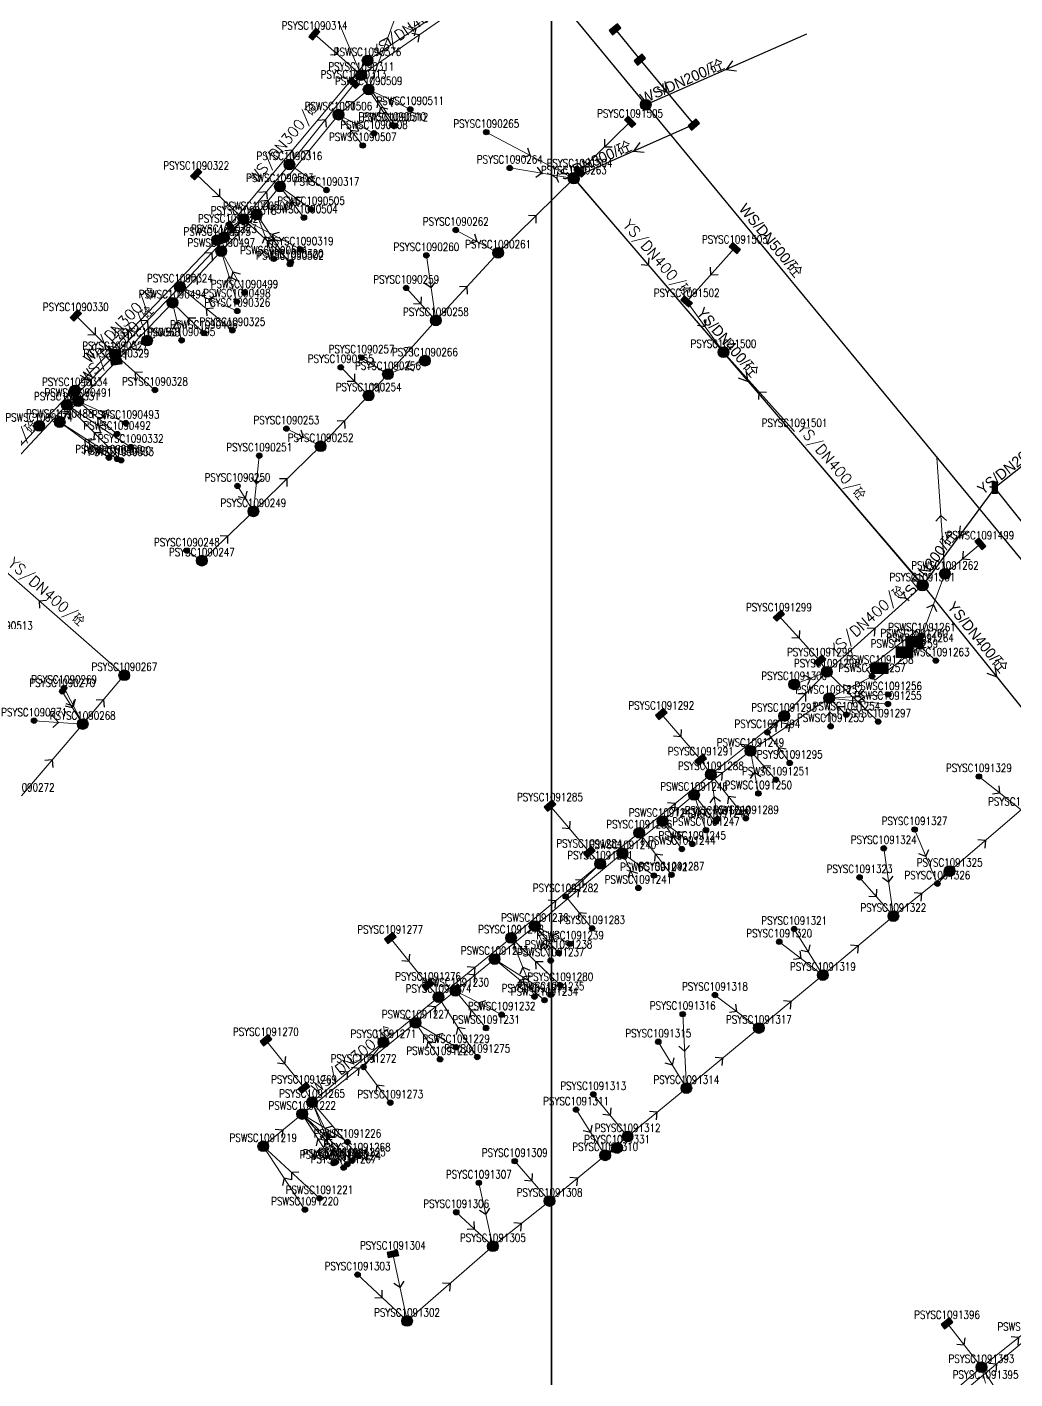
# Model space of a CAD drawing. Extents: x 3276 to 4026, y 1643 to 2176.
# Drawn here: x 3726.6 to 3819.2, y 1935.4 to 2062.1 of the extents above; entities that cross this region are included whole.
import ezdxf
from ezdxf.enums import TextEntityAlignment as Align

# ---------------------------------------------------------------- set-up
doc = ezdxf.new("R2010")
doc.units = 0
for name, pattern in [('PDashed1', [3, 1, -1, 1]), ('PLine1', [200, 100, 100]), ('PLine2', [200, 100, 100])]:
    doc.linetypes.add(name, pattern=pattern)
doc.layers.get('0').update_dxf_attribs({"linetype": 'CONTINUOUS'})
for name, color, linetype, true_color in [('WSANNEXE2', 7, 'CONTINUOUS', 0x7f0000), ('WSLINE', 7, 'CONTINUOUS', 0x7f0000), ('WSPOINT', 7, 'CONTINUOUS', 0x7f0000), ('WSPTEXT', 7, 'CONTINUOUS', 0x7f0000), ('WSUNDER', 7, 'CONTINUOUS', 0x7f0000), ('WSZYTEXT', 7, 'CONTINUOUS', 0x7f0000), ('YSANNEXE2', 7, 'CONTINUOUS', 0x7f0000), ('YSLINE', 7, 'CONTINUOUS', 0x7f0000), ('YSPOINT', 7, 'CONTINUOUS', 0x7f0000), ('YSPTEXT', 7, 'CONTINUOUS', 0x7f0000), ('YSZYTEXT', 7, 'CONTINUOUS', 0x7f0000)]:
    doc.layers.add(name, color=color, linetype=linetype, true_color=true_color)
doc.layers.add('市政管线', color=3, linetype='CONTINUOUS')
doc.layers.add('接图表', color=7, linetype='CONTINUOUS')
doc.styles.add('bztxt', font='Romans.shx', dxfattribs={"bigfont": 'hztxt.shx'})
doc.styles.add('FZXDX', font='', dxfattribs={"width": 0.8})
doc.styles.add('pltxt', font='romans.shx', dxfattribs={"width": 0.8, "height": 0.75, "bigfont": 'hztxt.shx'})
doc.styles.get('FZXDX').set_extended_font_data('FZXiDengXian-Z06S')

# ---------------------------------------------------------------- blocks, each defined once
blk = doc.blocks.new('4302')
blk.add_hatch(color=255).paths.add_polyline_path([(-0.25, 0.5), (-0.25, -0.5), (0.25, -0.5), (0.25, 0.5)])
for p, q in [((-0.25, 0.1665), (0.25, 0.1665)), ((-0.25, -0.1665), (0.25, -0.1665))]:
    blk.add_line(p, q)
blk.add_lwpolyline([(0.25, -0.5), (0.25, 0.5), (-0.25, 0.5), (-0.25, -0.5)], close=True)
blk = doc.blocks.new('4301')
blk.add_hatch(color=255).paths.add_polyline_path([(-0.5, 0, 1), (0.5, 0, 1)])
for p, q in [((-0.5, 0), (0.5, 0)), ((0, 0.5), (0, -0.5))]:
    blk.add_line(p, q)
blk.add_circle((0, 0), 0.5)
blk = doc.blocks.new('4323')
blk.add_hatch(color=256).paths.add_polyline_path([(-0.25, 0, 1), (0.25, 0, 1)])
blk.add_circle((0, 0), 0.25)
blk = doc.blocks.new('4414')
blk.add_hatch(color=255).paths.add_polyline_path([(0.25, 0, 1), (-0.25, 0, 1)])
blk.add_circle((0, 0), 0.25)
blk = doc.blocks.new('4308')
blk.add_hatch(color=255).paths.add_polyline_path([(-0.5, 0, 1), (0.5, 0, 1)])
for p, q in [((-0.5, 0), (0.5, 0)), ((0, 0.5), (0, -0.5))]:
    blk.add_line(p, q)
blk.add_circle((0, 0), 0.5)
blk = doc.blocks.new('4413')
h = blk.add_hatch(color=255)
edge = h.paths.add_edge_path()
edge.add_arc((0, 0), 0.5, 0, 360)
for p, q in [((0.5, 0), (0.8, 0)), ((1.2, 0), (1.6, 0)), ((2, 0), (2.4, 0)), ((2.8, 0), (3, 0))]:
    blk.add_line(p, q)
blk.add_circle((0, 0), 0.5)
blk.add_circle((0, 0), 0.5)
blk = doc.blocks.new('4411')
blk.add_hatch(color=255).paths.add_polyline_path([(0.25, 0, 1), (-0.25, 0, 1)])
blk.add_circle((0, 0), 0.25)
blk = doc.blocks.new('4307')
blk.add_hatch(color=255).paths.add_polyline_path([(-0.5, 0, 1), (0.5, 0, 1)])
for p, q in [((-0.5, 0), (0.5, 0)), ((0, 0.5), (0, -0.5))]:
    blk.add_line(p, q)
blk.add_circle((0, 0), 0.5)
blk = doc.blocks.new('4415')
blk.add_hatch(color=255).paths.add_polyline_path([(0.25, 0, 1), (-0.25, 0, 1)])
blk.add_circle((0, 0), 0.25)
blk = doc.blocks.new('4317')
blk.add_hatch(color=255).paths.add_polyline_path([(0.75, 0.5), (-0.75, 0.5), (-0.75, -0.5), (0.75, -0.5)])
blk.add_lwpolyline([(-0.75, 0.5), (0.75, 0.5), (0.75, -0.5), (-0.75, -0.5)], close=True)
for points in [[(-0.5, 0), (0.5, 0)], [(0, -0.5), (0, 0.5)]]:
    blk.add_lwpolyline(points)
blk.add_circle((0, 0), 0.5)
blk = doc.blocks.new('lx')
for q in [(-0.5, 0.5), (-0.5, -0.5)]:
    blk.add_line((0, 0), q)
blk = doc.blocks.new('4305')
blk.add_hatch(color=255).paths.add_polyline_path([(-0.5, 0, 1), (0.5, 0, 1)])
for p, q in [((-0.5, 0), (0.5, 0)), ((0, 0.5), (0, -0.5))]:
    blk.add_line(p, q)
blk.add_circle((0, 0), 0.5)
blk = doc.blocks.new('PSD')
for p, q in [((0, 0), (-0.866, 0.5)), ((-0.866, -0.5), (0, 0))]:
    blk.add_line(p, q)

msp = doc.modelspace()

# ---------------------------------------------------------------- linework, layer by layer
at = {"layer": 'WSLINE', "linetype": 'PLine1', "lineweight": 20, "ltscale": 0.5}
for p, q in [((3758.52, 2058.92, 1890.48), (3767.54, 2064.92, 1890.43)), ((3758.62, 2056.2, 1890.02), (3762.18, 2065.86, 1889.71)), ((3744.42, 2042.09, 1890.5), (3758.52, 2058.92, 1890.47)), ((3755.79, 2053.84, 1890.45), (3758.62, 2056.2, 1890.28)), ((3760.83, 2052.86, 1891.33), (3758.62, 2056.2, 1891.23)), ((3762.52, 2054.35, 1891.42), (3758.62, 2056.2, 1891.37)), ((3750.3, 2047.11, 1890.63), (3755.79, 2053.84, 1890.5)), ((3758.07, 2050.95, 1891.32), (3755.79, 2053.84, 1891.27)), ((3759.12, 2052.1, 1891.33), (3755.79, 2053.84, 1891.26)), ((3748.12, 2044.49, 1890.71), (3750.3, 2047.11, 1890.65)), ((3752.55, 2044.2, 1891.2), (3750.3, 2047.11, 1891.2)), ((3753.22, 2044.98, 1891.26), (3750.3, 2047.11, 1891.23)), ((3744.8, 2041.05, 1890.72), (3748.12, 2044.49, 1890.75)), ((3749.72, 2040.33, 1891.06), (3748.12, 2044.49, 1891.2)), ((3751.24, 2039.83, 1890.92), (3748.12, 2044.49, 1891.17)), ((3727.72, 2024.68, 1890.53), (3744.42, 2042.09, 1890.48)), ((3740.23, 2036.22, 1890.83), (3744.8, 2041.05, 1890.76)), ((3746.26, 2036.32, 1891.06), (3744.8, 2041.05, 1891.17)), ((3746.98, 2037.17, 1891.11), (3744.8, 2041.05, 1891.2)), ((3731.39, 2027, 1890.9), (3740.23, 2036.22, 1890.83)), ((3741.08, 2032.69, 1891.41), (3740.23, 2036.22, 1891.26)), ((3743.17, 2033.37, 1891.39), (3740.23, 2036.22, 1891.24)), ((3729.65, 2025.03, 1890.96), (3731.39, 2027, 1890.91)), ((3735.03, 2023.91, 1891.26), (3731.39, 2027, 1891.1)), ((3735.84, 2024.95, 1891.07), (3731.39, 2027, 1890.93)), ((3717.7, 2014.03, 1890.62), (3727.72, 2024.68, 1890.54)), ((3734.27, 2021.7, 1891.27), (3729.65, 2025.03, 1891.14)), ((3735.04, 2021.58, 1891.19), (3729.65, 2025.03, 1891.09)), ((3812.66, 2010.81, 1889.59), (3811.89, 2021.73, 1889.49)), ((3815.99, 2013.63, 1891.28), (3812.66, 2010.81, 1891.26)), ((3810.5, 2005.02, 1889.68), (3812.66, 2010.81, 1889.6)), ((3811.8, 2002.69, 1891.29), (3810.33, 2004.01, 1891.04)), ((3801.8, 1999.17, 1890.03), (3805.82, 2001.21, 1889.76)), ((3794.43, 1994.22, 1890.56), (3801.8, 1999.17, 1890.19)), ((3807.34, 1999.51, 1891.4), (3801.8, 1999.17, 1891.24)), ((3801.94, 1996.53, 1891.33), (3801.8, 1999.17, 1891.14)), ((3803.41, 1997.62, 1891.4), (3801.8, 1999.17, 1891.25)), ((3807.31, 1998.61, 1892.22), (3801.8, 1999.17, 1891.21)), ((3789.13, 1990.1, 1890.54), (3794.43, 1994.22, 1890.57)), ((3795.16, 1990.23, 1891.23), (3794.43, 1994.22, 1891.1)), ((3796.8, 1991.52, 1891.27), (3794.43, 1994.22, 1891.13)), ((3786.17, 1987.64, 1890.56), (3789.13, 1990.1, 1890.55)), ((3790.25, 1986.8, 1891.21), (3789.13, 1990.1, 1891)), ((3791.15, 1987.58, 1891.21), (3789.13, 1990.1, 1891.02)), ((3782.42, 1984.63, 1890.58), (3786.17, 1987.64, 1890.57)), ((3787.99, 1985.03, 1891.3), (3786.17, 1987.64, 1891.13)), ((3788.96, 1985.51, 1891.3), (3786.17, 1987.64, 1891.13)), ((3774.2, 1977.8, 1890.69), (3782.42, 1984.63, 1890.59)), ((3783.91, 1981.38, 1891.26), (3782.42, 1984.63, 1891.13)), ((3785.36, 1982.55, 1891.26), (3782.42, 1984.63, 1891.13)), ((3770.43, 1974.71, 1890.69), (3774.2, 1977.8, 1890.69)), ((3775.69, 1974.56, 1891.26), (3774.2, 1977.8, 1891.14)), ((3776.43, 1975.3, 1891.21), (3774.2, 1977.8, 1891.08)), ((3777.51, 1976.15, 1891.16), (3774.2, 1977.8, 1891.1)), ((3766.75, 1971.74, 1890.73), (3770.43, 1974.71, 1890.7)), ((3775.11, 1970.87, 1891.19), (3770.43, 1974.71, 1891.02)), ((3775.69, 1971.37, 1891.18), (3770.43, 1974.71, 1891.01)), ((3763.02, 1968.75, 1890.82), (3766.75, 1971.74, 1890.74)), ((3769.63, 1968.25, 1891.17), (3766.75, 1971.74, 1891.06)), ((3771.09, 1969.52, 1891.19), (3766.75, 1971.74, 1891.1)), ((3752.39, 1960.2, 1890.82), (3763.02, 1968.75, 1890.83)), ((3765.32, 1965.33, 1891.08), (3763.02, 1968.75, 1891.02)), ((3766.82, 1966.46, 1891.06), (3763.02, 1968.75, 1891.01)), ((3748.74, 1957.18, 1890.9), (3752.39, 1960.2, 1890.84)), ((3755.33, 1955.6, 1891.19), (3752.39, 1960.2, 1890.93)), ((3756.61, 1955.49, 1891.18), (3752.39, 1960.2, 1890.92)), ((3757.06, 1955.83, 1891.17), (3752.39, 1960.2, 1890.92)), ((3756.63, 1957.58, 1891.2), (3752.39, 1960.2, 1890.93)), ((3752.64, 1951.23, 1891.3), (3748.74, 1957.18, 1891.01)), ((3754.01, 1952.31, 1891.22), (3748.74, 1957.18, 1891.02)), ((3814.22, 1934.03, 1890.84), (3820.74, 1939.48, 1890.75))]:
    msp.add_line(p, q, dxfattribs=at)
at = {"layer": 'WSUNDER', "linetype": 'PLine2', "lineweight": 9, "ltscale": 0.5, "elevation": 1891.84}
msp.add_lwpolyline([(3805.29, 2001.88), (3806.08, 2000.85), (3810.8, 2004.39), (3810, 2005.49)], close=True, dxfattribs=at)
at = {"layer": 'YSLINE', "linetype": 'PLine1', "lineweight": 20, "ltscale": 0.5}
for p, q in [((3750.61, 2074.67, 1887.72), (3757.93, 2057.55, 1891.2)), ((3757.93, 2057.55, 1890.51), (3768.79, 2065.09, 1890.43)), ((3753.54, 2061.39, 1891.54), (3757.93, 2057.55, 1891.52)), ((3751.19, 2049.17, 1890.58), (3757.93, 2057.55, 1890.54)), ((3757.2, 2056.81, 1891.49), (3757.93, 2057.55, 1891.38)), ((3761.11, 2052.82, 1891.43), (3757.93, 2057.55, 1891.3)), ((3769.65, 2052.2, 1890.22), (3777.86, 2047.85, 1891.29)), ((3783.13, 2053.16, 1891.34), (3778.39, 2048.5, 1891.3)), ((3746.9, 2044.06, 1890.55), (3751.19, 2049.17, 1890.59)), ((3754.67, 2046.77, 1891.36), (3751.19, 2049.17, 1891.55)), ((3771.85, 2048.85, 1891.77), (3777.86, 2047.85, 1891.1)), ((3778.39, 2048.5, 1891.3), (3777.86, 2047.85, 1891.32)), ((3742.45, 2048.27, 1891.47), (3746.9, 2044.06, 1891.38)), ((3770.76, 2040.9, 1891.03), (3777.86, 2047.85, 1890.81)), ((3791.89, 2031.58, 1890.53), (3777.86, 2047.85, 1890.59)), ((3740.92, 2037.71, 1890.53), (3746.9, 2044.06, 1890.54)), ((3745.05, 2042.34, 1887.58), (3746.9, 2044.06, 1891.18)), ((3745.7, 2043.31, 1891.42), (3746.9, 2044.06, 1891.39)), ((3752.25, 2041.2, 1891.09), (3746.9, 2044.06, 1891.17)), ((3751.31, 2040.02, 1891.34), (3746.9, 2044.06, 1891.43)), ((3766.79, 2043.03, 1891.68), (3770.76, 2040.9, 1891.13)), ((3764.92, 2034.56, 1891.12), (3770.76, 2040.9, 1891.02)), ((3792.96, 2041.35, 1891.26), (3788.44, 2036.34, 1891.31)), ((3764.03, 2040.65, 1891.73), (3764.92, 2034.56, 1891.36)), ((3734.85, 2031.38, 1890.66), (3740.92, 2037.71, 1890.54)), ((3745.84, 2033.64, 1891.22), (3740.92, 2037.71, 1891.17)), ((3746.3, 2035.45, 1891.39), (3740.92, 2037.71, 1891.36)), ((3762.14, 2037.6, 1891.65), (3764.92, 2034.56, 1891.25)), ((3788.44, 2036.34, 1891.36), (3791.89, 2031.58, 1891.19)), ((3731.16, 2035.02, 1891.6), (3734.85, 2031.38, 1891.52)), ((3760.43, 2029.52, 1891.09), (3764.92, 2034.56, 1891.12)), ((3737.84, 2032.67, 1891.8), (3734.85, 2031.38, 1891.55)), ((3730.32, 2026.65, 1890.62), (3734.85, 2031.38, 1890.64)), ((3738.58, 2028.04, 1891.52), (3734.85, 2031.38, 1891.43)), ((3734.96, 2030.68, 1891.68), (3734.85, 2031.38, 1891.64)), ((3757.95, 2031.07, 1891.63), (3760.43, 2029.52, 1891.12)), ((3763.9, 2030.79, 1887.74), (3760.43, 2029.52, 1891.42)), ((3791.89, 2031.58, 1890.52), (3810.54, 2009.71, 1890.13)), ((3798.55, 2024.16, 1891.35), (3791.89, 2031.58, 1891.18)), ((3756, 2030.17, 1891.81), (3758.62, 2027.52, 1891.33)), ((3758.62, 2027.52, 1891.1), (3760.43, 2029.52, 1891.11)), ((3731.08, 2028, 1887.59), (3730.32, 2026.65, 1891.14)), ((3754.12, 2022.77, 1891.16), (3758.62, 2027.52, 1891.09)), ((3719.72, 2015.3, 1890.63), (3730.32, 2026.65, 1890.61)), ((3736.31, 2022.69, 1891.32), (3730.32, 2026.65, 1891.22)), ((3735.41, 2021.46, 1891.41), (3730.32, 2026.65, 1891.29)), ((3750.91, 2024.42, 1891.68), (3754.12, 2022.77, 1891.14)), ((3747.81, 2016.67, 1891.24), (3754.12, 2022.77, 1891.15)), ((3748.36, 2021.88, 1891.87), (3747.81, 2016.67, 1891.35)), ((3746.32, 2019.05, 1891.71), (3747.81, 2016.67, 1891.14)), ((3742.98, 2012.05, 1891.22), (3747.81, 2016.67, 1891.23)), ((3735.71, 2001.31, 1890.83), (3719.72, 2015.3, 1890.72)), ((3741.57, 2012.98, 1891.76), (3742.98, 2012.05, 1891.13)), ((3801.59, 2001.64, 1890.26), (3810.54, 2009.71, 1890.19)), ((3797.09, 2006.89, 1891.42), (3800.94, 2002.68, 1891.37)), ((3797.58, 1997.5, 1890.57), (3801.59, 2001.64, 1890.29)), ((3798.52, 2000.46, 1887.37), (3801.59, 2001.64, 1891.1)), ((3800.94, 2002.68, 1891.4), (3801.59, 2001.64, 1891.29)), ((3806.4, 1996.97, 1892.08), (3801.59, 2001.64, 1891.05)), ((3731.81, 1996.74, 1890.73), (3735.71, 2001.31, 1890.75)), ((3729.89, 1999.8, 1891.9), (3731.81, 1996.74, 1891.42)), ((3730.06, 2000.12, 1891.47), (3731.81, 1996.74, 1891.46)), ((3786.06, 1997.69, 1891.44), (3789.76, 1993.39, 1891.38)), ((3726.08, 1990.01, 1890.81), (3731.81, 1996.74, 1890.74)), ((3727.25, 1997.05, 1891.88), (3731.81, 1996.74, 1891.45)), ((3790.71, 1992.02, 1890.61), (3797.58, 1997.5, 1890.6)), ((3796.01, 1995.96, 1891.56), (3797.58, 1997.5, 1891.4)), ((3798.1, 1993.1, 1891.87), (3796.01, 1995.96, 1891.56)), ((3789.76, 1993.39, 1891.35), (3790.71, 1992.02, 1891.39)), ((3783.99, 1986.55, 1890.68), (3790.71, 1992.02, 1890.63)), ((3793.99, 1987.91, 1891.57), (3790.71, 1992.02, 1891.41)), ((3791.34, 1987.85, 1891.43), (3790.71, 1992.02, 1891.25)), ((3815.84, 1991.83, 1891.86), (3819.79, 1988.69, 1891.36)), ((3775.62, 1989.1, 1891.43), (3779.31, 1984.76, 1891.48)), ((3813.1, 1982.97, 1890.99), (3819.79, 1988.69, 1890.91)), ((3780.33, 1983.65, 1890.76), (3783.99, 1986.55, 1890.69)), ((3787.02, 1982.61, 1891.55), (3783.99, 1986.55, 1891.35)), ((3809.81, 1986.86, 1891.65), (3811.95, 1981.78, 1891.64)), ((3806.92, 1985.1, 1891.89), (3807.82, 1978.74, 1891.45)), ((3779.31, 1984.76, 1891.41), (3780.33, 1983.65, 1891.4)), ((3771.97, 1976.71, 1890.77), (3780.33, 1983.65, 1890.77)), ((3777.1, 1980.58, 1891.57), (3780.33, 1983.65, 1891.52)), ((3807.82, 1978.74, 1890.96), (3813.1, 1982.97, 1890.98)), ((3811.95, 1981.78, 1891.64), (3813.1, 1982.97, 1891.71)), ((3804.65, 1982.37, 1891.58), (3807.82, 1978.74, 1891.45)), ((3779.58, 1977.59, 1891.71), (3777.1, 1980.58, 1891.57)), ((3801.21, 1973.21, 1890.9), (3807.82, 1978.74, 1890.95)), ((3798.52, 1977.53, 1891.11), (3801.21, 1973.21, 1891.15)), ((3760.64, 1976.7, 1891.45), (3764.19, 1972.29, 1891.39)), ((3765.17, 1971.15, 1890.78), (3771.97, 1976.71, 1890.78)), ((3774.17, 1971.19, 1891.37), (3771.97, 1976.71, 1891.24)), ((3776.59, 1972.26, 1891.39), (3771.97, 1976.71, 1891.3)), ((3797.12, 1976.34, 1891.3), (3801.21, 1973.21, 1891.28)), ((3795.21, 1968.26, 1890.88), (3801.21, 1973.21, 1890.91)), ((3760, 1966.92, 1890.92), (3765.17, 1971.15, 1890.79)), ((3764.19, 1972.29, 1891.37), (3765.17, 1971.15, 1891.32)), ((3768.8, 1965.54, 1891.26), (3765.17, 1971.15, 1891.2)), ((3791.09, 1971.35, 1891.21), (3795.21, 1968.26, 1891.19)), ((3788.07, 1969.56, 1891.65), (3788.41, 1962.62, 1891.29)), ((3788.41, 1962.62, 1890.97), (3795.21, 1968.26, 1890.91)), ((3748.98, 1967.11, 1891.44), (3752.56, 1962.65, 1891.38)), ((3753.31, 1961.32, 1890.91), (3760, 1966.92, 1890.96)), ((3758.14, 1964.6, 1891.58), (3760, 1966.92, 1891.51)), ((3785.78, 1966.97, 1891.16), (3788.41, 1962.62, 1891.01)), ((3760.65, 1961.26, 1891.74), (3758.14, 1964.6, 1891.58)), ((3752.56, 1962.65, 1891.3), (3753.31, 1961.32, 1891.26)), ((3782.9, 1958.1, 1890.93), (3788.41, 1962.62, 1890.92)), ((3755.54, 1955.7, 1891.21), (3753.31, 1961.32, 1891.15)), ((3756.27, 1955.18, 1891.56), (3753.31, 1961.32, 1891.18)), ((3757.59, 1956.31, 1891.21), (3753.31, 1961.32, 1891.09)), ((3779.68, 1962.04, 1891.13), (3782.9, 1958.1, 1891.19)), ((3778.07, 1960.61, 1891.35), (3780.8, 1956.33, 1891.39)), ((3780.8, 1956.33, 1890.93), (3782.9, 1958.1, 1890.99)), ((3775.58, 1952.05, 1891.03), (3780.8, 1956.33, 1890.97)), ((3781.92, 1957.03, 1887.47), (3780.8, 1956.33, 1891.17)), ((3772.32, 1955.78, 1891.49), (3775.58, 1952.05, 1891.37)), ((3768.95, 1953.75, 1891.68), (3770.27, 1947.81, 1891.32)), ((3766.83, 1951, 1891.3), (3770.27, 1947.81, 1891.4)), ((3770.27, 1947.81, 1890.98), (3775.58, 1952.05, 1891.02)), ((3760.9, 1947.09, 1891.53), (3762.22, 1940.81, 1891.36)), ((3762.22, 1940.81, 1891.01), (3770.27, 1947.81, 1890.96)), ((3757.58, 1945.15, 1891.24), (3762.22, 1940.81, 1891.19)), ((3816.08, 1936.47, 1890.82), (3823.05, 1942.06, 1890.79)), ((3812.86, 1940.59, 1891.49), (3816.08, 1936.47, 1891.46)), ((3809.67, 1930.97, 1890.85), (3816.08, 1936.47, 1890.81)), ((3819.22, 1931.7, 1891.33), (3816.08, 1936.47, 1891.52)), ((3816.47, 1934.98, 1891.54), (3816.08, 1936.47, 1891.49))]:
    msp.add_line(p, q, dxfattribs=at)
at = {"layer": '市政管线', "linetype": 'PLine1'}
for p, q in [((3758.48, 2086.42), (3784.6, 2054.77)), ((3781.72, 2061.84), (3784.05, 2059)), ((3799.67, 2061.37), (3784.6, 2054.77)), ((3784.05, 2059), (3789.11, 2052.91)), ((3784.6, 2054.77), (3811.97, 2021.64)), ((3789.11, 2052.91), (3777.82, 2047.92)), ((3777.82, 2047.92), (3810.58, 2009.75)), ((3827.88, 2027.24), (3817.34, 2018.89)), ((3811.97, 2021.64), (3838.09, 1989.97)), ((3817.34, 2018.89), (3810.58, 2009.75)), ((3822.08, 2012.92), (3817.34, 2018.89)), ((3810.58, 2009.75), (3824.45, 1992.56))]:
    msp.add_line(p, q, dxfattribs=at)
at = {"layer": '接图表'}
for points in [[(3525.78, 1892.82), (3775.78, 1892.82), (3775.78, 2142.82), (3525.78, 2142.82)], [(3775.78, 1892.82), (4025.78, 1892.82), (4025.78, 2142.82), (3775.78, 2142.82)]]:
    msp.add_lwpolyline(points, close=True, dxfattribs=at)

# ---------------------------------------------------------------- block references
at = {"layer": 'WSANNEXE2', "linetype": 'PLine1'}
for p, rotation in [((3763.03, 2061.92, 1890.48), 33.67641329493615), ((3760.4, 2061.03, 1890.02), 69.79868627304992), ((3757.21, 2055.02, 1890.45), 39.78261257562538), ((3759.73, 2054.53, 1891.33), 123.5443142182649), ((3760.57, 2055.27, 1891.42), 154.6696372181073), ((3757.46, 2052.97, 1891.33), 152.4778157209914), ((3756.93, 2052.39, 1891.32), 128.2706832382105), ((3751.47, 2050.51, 1890.5), 50.03667213558964), ((3753.04, 2050.47, 1890.63), 50.77650219865238), ((3749.21, 2045.8, 1890.71), 50.26267268187547), ((3751.42, 2045.65, 1891.2), 127.825698308094), ((3751.76, 2046.04, 1891.26), 143.8819211376737), ((3746.46, 2042.77, 1890.72), 46.08047874941705), ((3748.92, 2042.41, 1891.06), 111.133450298348), ((3749.68, 2042.16, 1890.92), 123.8608583904952), ((3742.51, 2038.63, 1890.83), 46.5324953803981), ((3745.53, 2038.68, 1891.06), 107.1932592040341), ((3745.89, 2039.11, 1891.11), 119.3988383683689), ((3740.65, 2034.45, 1891.41), 103.5653652357167), ((3741.7, 2034.8, 1891.39), 135.9508277333546), ((3736.07, 2033.39, 1890.53), 46.20385123989497), ((3735.81, 2031.61, 1890.9), 46.22227978072934), ((3730.52, 2026.02, 1890.96), 48.48203612946336), ((3733.21, 2025.46, 1891.26), 139.6914746704505), ((3733.62, 2025.98, 1891.07), 155.2583741244958), ((3731.96, 2023.37, 1891.27), 144.2531466024915), ((3732.35, 2023.31, 1891.19), 147.4353359326543), ((3812.28, 2016.27, 1889.59), 94.07426296504957), ((3814.33, 2012.22, 1891.28), 220.3066305347473), ((3811.58, 2007.92, 1889.68), 69.53585207654355), ((3803.81, 2000.19, 1890.03), 26.87421314861289), ((3804.56, 1998.89, 1892.22), 174.2167521533763), ((3804.57, 1999.34, 1891.4), 183.4733137888609), ((3801.87, 1997.85, 1891.33), 93.0868723813133), ((3802.6, 1998.39, 1891.4), 135.8623980040624), ((3798.12, 1996.7, 1890.56), 33.8876168235623), ((3795.62, 1992.87, 1891.27), 131.2975964065095), ((3791.78, 1992.16, 1890.54), 37.89648072546142), ((3794.8, 1992.23, 1891.23), 100.4031993977309), ((3787.65, 1988.87, 1890.56), 39.7054595148583), ((3790.14, 1988.84, 1891.21), 128.777524276853), ((3789.69, 1988.45, 1891.21), 108.8072365591876), ((3784.3, 1986.13, 1890.58), 38.75374993003152), ((3787.08, 1986.33, 1891.3), 124.9171881285137), ((3787.57, 1986.57, 1891.3), 142.6013288779519), ((3783.89, 1983.59, 1891.26), 144.8205905738756), ((3783.16, 1983, 1891.26), 114.6277518254542), ((3778.31, 1981.21, 1890.69), 39.71445184605613), ((3775.85, 1976.97, 1891.16), 153.4877878354553), ((3772.31, 1976.25, 1890.69), 39.38409997782241), ((3774.94, 1976.18, 1891.26), 114.7611332890156), ((3775.31, 1976.55, 1891.21), 131.8506838485637), ((3768.59, 1973.22, 1890.73), 38.92206732299273), ((3772.77, 1972.79, 1891.19), 140.652308216722), ((3773.06, 1973.04, 1891.18), 147.6750856114743), ((3768.92, 1970.63, 1891.19), 152.9887442566117), ((3764.89, 1970.24, 1890.82), 38.69070847341659), ((3768.19, 1969.99, 1891.17), 129.5475595492808), ((3764.17, 1967.04, 1891.08), 124.0504002231581), ((3764.92, 1967.6, 1891.06), 148.9675215710997), ((3757.7, 1964.47, 1890.82), 38.80897644258366), ((3750.56, 1958.69, 1890.9), 39.52810911208653), ((3754.51, 1958.89, 1891.2), 148.3161074443846), ((3753.86, 1957.9, 1891.19), 122.5865275218102), ((3754.5, 1957.84, 1891.18), 131.8501346916396), ((3754.72, 1958.02, 1891.17), 136.9304265795023), ((3751.37, 1954.75, 1891.22), 137.2285392439602), ((3750.69, 1954.21, 1891.3), 123.2479893474163), ((3817.48, 1936.76, 1890.84), 39.91806002921648)]:
    msp.add_blockref('lx', p, dxfattribs=dict(at, rotation=rotation))
at = {"layer": 'WSPOINT', "linetype": 'PLine1'}
for name, p in [('4301', (3758.52, 2058.92, 1891.86)), ('4301', (3758.62, 2056.2, 1891.93)), ('4301', (3755.79, 2053.84, 1891.95)), ('4414', (3762.52, 2054.35, 1891.86)), ('4414', (3759.12, 2052.1, 1891.89)), ('4414', (3760.83, 2052.86, 1891.91)), ('4414', (3758.07, 2050.95, 1891.88)), ('4301', (3750.3, 2047.11, 1891.98)), ('4301', (3748.12, 2044.49, 1892.04)), ('4414', (3753.22, 2044.98, 1891.87)), ('4414', (3752.55, 2044.2, 1891.85)), ('4301', (3744.42, 2042.09, 1891.85)), ('4301', (3744.8, 2041.05, 1891.99)), ('4414', (3749.72, 2040.33, 1891.78)), ('4414', (3751.24, 2039.83, 1891.69)), ('4414', (3746.98, 2037.17, 1891.76)), ('4301', (3740.23, 2036.22, 1891.85)), ('4414', (3746.26, 2036.32, 1891.76)), ('4414', (3743.17, 2033.37, 1891.88)), ('4414', (3741.08, 2032.69, 1891.88)), ('4301', (3731.39, 2027, 1891.81)), ('4301', (3729.65, 2025.03, 1891.85)), ('4301', (3727.72, 2024.68, 1891.84)), ('4414', (3735.84, 2024.95, 1891.83)), ('4414', (3735.03, 2023.91, 1891.8)), ('4414', (3734.27, 2021.7, 1891.84)), ('4414', (3735.04, 2021.58, 1891.83)), ('4301', (3812.66, 2010.81, 1891.61)), ('4415', (3810.5, 2005.02, 1891.81)), ('4317', (3809.77, 2004.46, 1891.93)), ('4415', (3810.33, 2004.01, 1891.81)), ('4317', (3808.85, 2003.48, 1891.97)), ('4323', (3811.8, 2002.69, 1891.79)), ('4415', (3805.82, 2001.21, 1891.84)), ('4317', (3806.55, 2001.99, 1891.86)), ('4301', (3801.8, 1999.17, 1891.85)), ('4414', (3807.34, 1999.51, 1891.83)), ('4414', (3803.41, 1997.62, 1891.83)), ('4414', (3807.31, 1998.61, 1892.69)), ('4414', (3801.94, 1996.53, 1891.85)), ('4301', (3794.43, 1994.22, 1891.95)), ('4414', (3796.8, 1991.52, 1891.9)), ('4301', (3789.13, 1990.1, 1891.94)), ('4414', (3795.16, 1990.23, 1891.9)), ('4301', (3786.17, 1987.64, 1891.82)), ('4414', (3791.15, 1987.58, 1891.93)), ('4414', (3790.25, 1986.8, 1891.93)), ('4301', (3782.42, 1984.63, 1891.91)), ('4414', (3787.99, 1985.03, 1891.82)), ('4414', (3788.96, 1985.51, 1891.82)), ('4414', (3785.36, 1982.55, 1891.9)), ('4414', (3783.91, 1981.38, 1891.89)), ('4301', (3774.2, 1977.8, 1891.92)), ('4323', (3777.51, 1976.15, 1891.86)), ('4301', (3770.43, 1974.71, 1891.94)), ('4414', (3776.43, 1975.3, 1891.87)), ('4414', (3775.69, 1974.56, 1891.86)), ('4301', (3766.75, 1971.74, 1891.93)), ('4414', (3775.11, 1970.87, 1891.85)), ('4414', (3775.69, 1971.37, 1891.85)), ('4301', (3763.02, 1968.75, 1892)), ('4414', (3771.09, 1969.52, 1891.82)), ('4414', (3769.63, 1968.25, 1891.83)), ('4414', (3766.82, 1966.46, 1891.84)), ('4414', (3765.32, 1965.33, 1891.83)), ('4301', (3752.39, 1960.2, 1891.64)), ('4301', (3748.74, 1957.18, 1891.7)), ('4414', (3756.63, 1957.58, 1891.74)), ('4414', (3757.06, 1955.83, 1891.75)), ('4414', (3755.33, 1955.6, 1891.74)), ('4414', (3756.61, 1955.49, 1891.73)), ('4414', (3754.01, 1952.31, 1891.73)), ('4414', (3752.64, 1951.23, 1891.79))]:
    msp.add_blockref(name, p, dxfattribs=at)
at = {"layer": 'WSPOINT', "linetype": 'PLine1', "rotation": 40.30663053474734}
msp.add_blockref('4302', (3815.99, 2013.63, 1891.58), dxfattribs=at)
at = {"layer": 'YSANNEXE2', "linetype": 'PLine1'}
for p, rotation in [((3763.36, 2061.32, 1890.51), 34.7517138222475), ((3755.74, 2059.47, 1891.54), 318.807962020811), ((3759.52, 2055.18, 1891.43), 123.9358966887402), ((3754.56, 2053.36, 1890.58), 51.18751204756627), ((3780.76, 2050.83, 1891.34), 224.5654980228335), ((3773.75, 2050.03, 1890.22), 332.1195003309022), ((3752.93, 2047.97, 1891.36), 145.3523513753269), ((3774.86, 2048.35, 1891.77), 350.5557648307087), ((3744.68, 2046.17, 1891.47), 316.5922205285739), ((3749.04, 2046.62, 1890.55), 49.98920379874149), ((3774.31, 2044.37, 1891.03), 44.4079055952117), ((3745.97, 2043.2, 1887.58), 43.03265154477963), ((3749.1, 2042.04, 1891.34), 137.5014445519024), ((3749.58, 2042.63, 1891.09), 151.8848696734106), ((3768.78, 2041.96, 1891.68), 331.849456274313), ((3743.91, 2040.89, 1890.53), 46.75969179664579), ((3784.87, 2039.71, 1890.53), 310.7780682148313), ((3790.7, 2038.84, 1891.26), 227.9601516891562), ((3743.61, 2036.58, 1891.39), 157.2193907689587), ((3764.47, 2037.6, 1891.73), 278.3164931090099), ((3767.84, 2037.73, 1891.12), 47.34816890034377), ((3743.38, 2035.68, 1891.22), 140.3841447443018), ((3763.53, 2036.08, 1891.65), 312.3705015823908), ((3737.89, 2034.55, 1890.66), 46.18592378799983), ((3790.16, 2033.96, 1891.36), 305.9238197468516), ((3733, 2033.2, 1891.6), 315.4689566015306), ((3736.34, 2032.03, 1891.8), 203.4124356494954), ((3762.68, 2032.04, 1891.09), 48.30369337119886), ((3759.19, 2030.29, 1891.63), 328.0934839310682), ((3762.17, 2030.15, 1887.74), 200.0946773087527), ((3732.59, 2029.02, 1890.62), 46.26020813302494), ((3736.72, 2029.71, 1891.52), 138.1563753102953), ((3757.31, 2028.85, 1891.81), 314.7512289271797), ((3759.53, 2028.52, 1891.1), 47.78268635415191), ((3795.22, 2027.87, 1891.35), 131.9559168746268), ((3730.7, 2027.33, 1887.59), 240.6861958298651), ((3732.87, 2024.06, 1891.41), 134.4027040164055), ((3733.32, 2024.67, 1891.32), 146.4711845416269), ((3752.52, 2023.59, 1891.68), 332.7563471938008), ((3756.37, 2025.15, 1891.16), 46.58168366816597), ((3748.09, 2019.28, 1891.87), 263.9435167995136), ((3750.96, 2019.72, 1891.24), 44.0243964807771), ((3747.06, 2017.86, 1891.71), 302.172577314074), ((3745.39, 2014.36, 1891.22), 43.71269223228127), ((3727.71, 2008.3, 1890.83), 138.8293725298273), ((3799.02, 2004.79, 1891.42), 312.5291473575105), ((3806.07, 2005.68, 1890.26), 42.03232733013239), ((3800.06, 2001.05, 1887.37), 21.09924708754063), ((3730.85, 1998.27, 1891.9), 302.0578969778963), ((3730.93, 1998.43, 1891.47), 297.4418560292757), ((3733.76, 1999.02, 1890.73), 49.48719617504683), ((3799.58, 1999.57, 1890.57), 45.96725427200736), ((3803.99, 1999.3, 1892.08), 135.8732126514928), ((3729.53, 1996.89, 1891.88), 356.1721052375846), ((3796.8, 1996.73, 1891.56), 44.3756980955641), ((3787.91, 1995.54, 1891.44), 310.7796420944604), ((3794.15, 1994.76, 1890.61), 38.55569611757577), ((3797.06, 1994.53, 1891.87), 126.161454289308), ((3728.95, 1993.38, 1890.81), 49.58945814738729), ((3792.35, 1989.97, 1891.57), 128.5316066759586), ((3817.82, 1990.26, 1891.86), 321.5678831785123), ((3787.35, 1989.29, 1890.68), 39.18299701882894), ((3791.03, 1989.94, 1891.43), 98.54607494985865), ((3777.47, 1986.93, 1891.43), 310.3395140751505), ((3782.16, 1985.1, 1890.76), 38.31579399745298), ((3816.45, 1985.83, 1890.99), 40.52665273527558), ((3785.5, 1984.58, 1891.55), 127.5399588794432), ((3810.88, 1984.32, 1891.65), 292.9025621758292), ((3778.71, 1982.12, 1891.57), 43.52135676302451), ((3807.37, 1981.92, 1891.89), 278.0345878491927), ((3806.23, 1980.55, 1891.58), 311.1407011307774), ((3810.46, 1980.85, 1890.96), 38.7168660130883), ((3776.15, 1980.18, 1890.77), 39.72954418432123), ((3778.34, 1979.09, 1891.71), 129.6964525868198), ((3804.52, 1975.97, 1890.9), 39.90562755286849), ((3762.42, 1974.49, 1891.45), 308.856419896226), ((3799.17, 1974.78, 1891.3), 322.57994488227), ((3799.87, 1975.37, 1891.11), 302.0288229661625), ((3768.57, 1973.93, 1890.78), 39.2582983095908), ((3773.07, 1973.95, 1891.37), 111.7272401810447), ((3774.28, 1974.48, 1891.39), 136.0966688440429), ((3798.21, 1970.74, 1890.88), 39.54159434297394), ((3793.15, 1969.81, 1891.21), 323.1694655525211), ((3762.59, 1969.04, 1890.92), 39.30798341241044), ((3766.99, 1968.35, 1891.26), 122.8261985549327), ((3759.07, 1965.76, 1891.58), 51.22048235305039), ((3788.24, 1966.09, 1891.65), 272.7911053504634), ((3750.77, 1964.88, 1891.44), 308.828023370539), ((3787.1, 1964.79, 1891.16), 301.1774475706306), ((3791.81, 1965.44, 1890.97), 39.65907728016195), ((3756.65, 1964.12, 1890.91), 39.92528409884011), ((3759.39, 1962.93, 1891.74), 126.8682618422128), ((3781.29, 1960.07, 1891.13), 309.2226298915115), ((3785.65, 1960.36, 1890.93), 39.36807512575618), ((3754.43, 1958.51, 1891.21), 111.7340025767268), ((3754.79, 1958.25, 1891.56), 115.7919465474807), ((3755.45, 1958.81, 1891.21), 130.5354643880869), ((3779.44, 1958.47, 1891.35), 302.4475905069506), ((3781.36, 1956.68, 1887.47), 211.75929491521), ((3781.85, 1957.21, 1890.93), 40.08622861180712), ((3773.95, 1953.91, 1891.49), 311.1576781136039), ((3778.19, 1954.19, 1891.03), 39.3681775530581), ((3769.61, 1950.78, 1891.68), 282.5935906772312), ((3768.55, 1949.41, 1891.3), 317.1924244812076), ((3772.93, 1949.93, 1890.98), 38.58887184617563), ((3761.56, 1943.95, 1891.53), 281.8625553292255), ((3766.25, 1944.31, 1891.01), 41.0394182463662), ((3759.9, 1942.98, 1891.24), 316.9284637280986), ((3819.57, 1939.26, 1890.82), 38.76883004401075), ((3814.47, 1938.53, 1891.49), 308.0359841608256)]:
    msp.add_blockref('lx', p, dxfattribs=dict(at, rotation=rotation))
at = {"layer": 'YSPOINT', "linetype": 'PLine1'}
for name, p, rotation in [('4302', (3753.54, 2061.39, 1891.85), 138.807962020811), ('4302', (3757.2, 2056.81, 1891.85), 225.4312090413878), ('4302', (3783.13, 2053.16, 1891.63), 44.56549802283346), ('4302', (3742.45, 2048.27, 1891.86), 136.5922205285738), ('4302', (3778.39, 2048.5, 1891.63), 224.5654980228335), ('4302', (3745.7, 2043.31, 1891.83), 212.2564222372986), ('4302', (3792.96, 2041.35, 1891.54), 47.96015168915623), ('4302', (3788.44, 2036.34, 1891.63), 227.9601516891562), ('4302', (3731.16, 2035.02, 1891.86), 135.4689566015306), ('4413', (3737.84, 2032.67, 1892.02), 23.41243564949541), ('4302', (3734.96, 2030.68, 1891.85), 279.0467781842318), ('4302', (3797.09, 2006.89, 1891.73), 132.5291473575105), ('4302', (3800.94, 2002.68, 1891.73), 312.5291473575105), ('4302', (3786.06, 1997.69, 1891.73), 130.7796420944604), ('4302', (3789.76, 1993.39, 1891.73), 310.7796420944604), ('4302', (3775.62, 1989.1, 1891.73), 130.3395140751505), ('4302', (3779.31, 1984.76, 1891.76), 310.3395140751505), ('4302', (3760.64, 1976.7, 1891.74), 128.856419896226), ('4302', (3764.19, 1972.29, 1891.7), 308.856419896226), ('4302', (3748.98, 1967.11, 1891.74), 128.8280233705389), ('4302', (3752.56, 1962.65, 1891.71), 308.828023370539), ('4302', (3760.9, 1947.09, 1891.85), 101.8625553292255), ('4302', (3812.86, 1940.59, 1891.79), 128.0359841608256)]:
    msp.add_blockref(name, p, dxfattribs=dict(at, rotation=rotation))
for name, p in [('4301', (3757.93, 2057.55, 1891.87)), ('4323', (3761.11, 2052.82, 1891.88)), ('4323', (3769.65, 2052.2, 1890.6)), ('4301', (3751.19, 2049.17, 1891.89)), ('4323', (3771.85, 2048.85, 1892.34)), ('4307', (3777.86, 2047.85, 1891.78)), ('4323', (3754.67, 2046.77, 1891.61)), ('4301', (3746.9, 2044.06, 1891.85)), ('4323', (3766.79, 2043.03, 1892.35)), ('4308', (3745.05, 2042.34, 1891.85)), ('4323', (3752.25, 2041.2, 1891.65)), ('4414', (3764.03, 2040.65, 1892.35)), ('4301', (3770.76, 2040.9, 1891.92)), ('4414', (3751.31, 2040.02, 1891.65)), ('4301', (3740.92, 2037.71, 1891.82)), ('4323', (3762.14, 2037.6, 1892.36)), ('4414', (3746.3, 2035.45, 1891.75)), ('4301', (3764.92, 2034.56, 1892.09)), ('4323', (3745.84, 2033.64, 1891.75)), ('4301', (3734.85, 2031.38, 1891.87)), ('4301', (3791.89, 2031.58, 1891.65)), ('4323', (3757.95, 2031.07, 1892.38)), ('4308', (3763.9, 2030.79, 1892.02)), ('4323', (3756, 2030.17, 1892.32)), ('4301', (3760.43, 2029.52, 1891.98)), ('4308', (3731.08, 2028, 1891.89)), ('4323', (3738.58, 2028.04, 1891.84)), ('4301', (3730.32, 2026.65, 1891.82)), ('4301', (3758.62, 2027.52, 1891.97)), ('4323', (3750.91, 2024.42, 1892.35)), ('4301', (3754.12, 2022.77, 1891.93)), ('4323', (3736.31, 2022.69, 1891.81)), ('4414', (3748.36, 2021.88, 1892.33)), ('4414', (3735.41, 2021.46, 1891.82)), ('4323', (3746.32, 2019.05, 1892.33)), ('4301', (3747.81, 2016.67, 1891.88)), ('4323', (3741.57, 2012.98, 1892.39)), ('4301', (3742.98, 2012.05, 1891.88)), ('4307', (3810.54, 2009.71, 1891.61)), ('4301', (3735.71, 2001.31, 1892.12)), ('4301', (3801.59, 2001.64, 1891.85)), ('4323', (3730.06, 2000.12, 1891.93)), ('4308', (3798.52, 2000.46, 1891.73)), ('4323', (3729.89, 1999.8, 1892.38)), ('4301', (3797.58, 1997.5, 1891.85)), ('4414', (3727.25, 1997.05, 1892.34)), ('4301', (3731.81, 1996.74, 1892.02)), ('4323', (3806.4, 1996.97, 1892.68)), ('4411', (3796.01, 1995.96, 1891.83)), ('4323', (3798.1, 1993.1, 1891.95)), ('4301', (3790.71, 1992.02, 1891.9)), ('4323', (3815.84, 1991.83, 1892.23)), ('4323', (3791.34, 1987.85, 1891.93)), ('4414', (3793.99, 1987.91, 1891.9)), ('4301', (3783.99, 1986.55, 1891.86)), ('4323', (3809.81, 1986.86, 1891.82)), ('4414', (3806.92, 1985.1, 1892.27)), ('4301', (3780.33, 1983.65, 1891.91)), ('4323', (3787.02, 1982.61, 1891.9)), ('4323', (3804.65, 1982.37, 1891.99)), ('4301', (3813.1, 1982.97, 1892.07)), ('4411', (3811.95, 1981.78, 1891.88)), ('4411', (3777.1, 1980.58, 1891.83)), ('4301', (3807.82, 1978.74, 1892.01)), ('4323', (3779.58, 1977.59, 1891.82)), ('4323', (3798.52, 1977.53, 1891.78)), ('4301', (3771.97, 1976.71, 1891.9)), ('4323', (3797.12, 1976.34, 1891.8)), ('4301', (3801.21, 1973.21, 1891.96)), ('4414', (3776.59, 1972.26, 1891.85)), ('4301', (3765.17, 1971.15, 1891.97)), ('4414', (3774.17, 1971.19, 1891.87)), ('4323', (3791.09, 1971.35, 1891.8)), ('4414', (3788.07, 1969.56, 1892.13)), ('4301', (3795.21, 1968.26, 1891.94)), ('4301', (3760, 1966.92, 1891.83)), ('4323', (3785.78, 1966.97, 1891.87)), ('4411', (3758.14, 1964.6, 1891.82)), ('4323', (3768.8, 1965.54, 1891.83)), ('4323', (3779.68, 1962.04, 1891.75)), ('4301', (3788.41, 1962.62, 1891.9)), ('4301', (3753.31, 1961.32, 1891.84)), ('4323', (3760.65, 1961.26, 1891.82)), ('4323', (3778.07, 1960.61, 1891.82)), ('4301', (3782.9, 1958.1, 1891.98)), ('4308', (3781.92, 1957.03, 1891.94)), ('4414', (3755.54, 1955.7, 1891.75)), ('4414', (3757.59, 1956.31, 1891.73)), ('4323', (3772.32, 1955.78, 1891.98)), ('4301', (3780.8, 1956.33, 1892.01)), ('4323', (3756.27, 1955.18, 1891.83)), ('4414', (3768.95, 1953.75, 1892.21)), ('4301', (3775.58, 1952.05, 1892.04)), ('4323', (3766.83, 1951, 1891.77)), ('4301', (3770.27, 1947.81, 1892.01)), ('4323', (3757.58, 1945.15, 1891.72)), ('4301', (3762.22, 1940.81, 1891.93)), ('4301', (3816.08, 1936.47, 1891.8))]:
    msp.add_blockref(name, p, dxfattribs=at)
at = {"layer": '市政管线', "linetype": 'PLine1'}
for p, rotation in [((3781.72, 2061.84), 129.4197067625242), ((3784.05, 2059), 309.6894178495061), ((3789.11, 2052.91), 129.6889969313828)]:
    msp.add_blockref('4302', p, dxfattribs=dict(at, rotation=rotation))
at = {"layer": '市政管线', "color": 3, "linetype": 'PDashed1'}
for p, rotation in [((3792.13, 2058.07), 203.6569030524652), ((3786.58, 2055.96), 309.6868773458158), ((3783.46, 2050.42), 203.8404187969709), ((3794.2, 2028.84), 310.6424360540655), ((3813.96, 2014.32), 233.4921545859452), ((3817.52, 2001.16), 308.8955003642172)]:
    msp.add_blockref('PSD', p, dxfattribs=dict(at, rotation=rotation))
at = {"layer": '市政管线', "linetype": 'PLine1'}
for name, p in [('4305', (3784.6, 2054.77)), ('4305', (3777.82, 2047.92)), ('4302', (3817.34, 2018.89)), ('4305', (3810.58, 2009.75))]:
    msp.add_blockref(name, p, dxfattribs=at)

# ---------------------------------------------------------------- texts
at = {"layer": 'WSPTEXT', "linetype": 'PLine1', "style": 'pltxt', "width": 0.8}
for s, p in [('PSWSC1090576', (3758.52, 2059.72, 1891.86)), ('PSWSC1090509', (3758.62, 2057, 1891.93)), ('PSWSC1090506', (3755.79, 2054.64, 1891.95)), ('PSWSC1090511', (3762.52, 2055.15, 1891.86)), ('PSWSC1090510', (3760.83, 2053.66, 1891.91)), ('PSWSC1090508', (3759.12, 2052.9, 1891.89)), ('PSWSC1090507', (3758.07, 2051.75, 1891.88)), ('PSWSC1090503', (3750.3, 2047.91, 1891.98)), ('PSWSC1090505', (3753.22, 2045.78, 1891.87)), ('PSWSC1090500', (3748.12, 2045.29, 1892.04)), ('PSWSC1090504', (3752.55, 2045, 1891.85)), ('PSWSC1090575', (3744.42, 2042.89, 1891.85)), ('PSWSC1090497', (3744.8, 2041.85, 1891.99)), ('PSWSC1090501', (3749.72, 2041.13, 1891.78)), ('PSWSC1090502', (3751.24, 2040.63, 1891.69)), ('PSWSC1090499', (3746.98, 2037.97, 1891.76)), ('PSWSC1090494', (3740.23, 2037.02, 1891.85)), ('PSWSC1090498', (3746.26, 2037.12, 1891.76)), ('PSWSC1090496', (3743.17, 2034.17, 1891.88)), ('PSWSC1090495', (3741.08, 2033.49, 1891.88)), ('PSWSC1090491', (3731.39, 2027.8, 1891.81)), ('PSWSC1090574', (3727.72, 2025.48, 1891.84)), ('PSWSC1090488', (3729.65, 2025.83, 1891.85)), ('PSWSC1090493', (3735.84, 2025.75, 1891.83)), ('PSWSC1090492', (3735.03, 2024.71, 1891.8)), ('PSWSC1090489', (3734.27, 2022.5, 1891.84)), ('PSWSC1090490', (3735.04, 2022.38, 1891.83)), ('PSWSC1091499', (3815.99, 2014.43, 1891.58)), ('PSWSC1091262', (3812.66, 2011.61, 1891.61)), ('PSWSC1090513', (3723.96, 2005.96, 1891.82)), ('PSWSC1091260', (3809.77, 2005.26, 1891.93)), ('PSWSC1091261', (3810.5, 2005.82, 1891.81)), ('PSWSC1091259', (3808.85, 2004.28, 1891.97)), ('PSWSC1091264', (3810.33, 2004.81, 1891.81)), ('PSWSC1091258', (3806.55, 2002.79, 1891.86)), ('PSWSC1091263', (3811.8, 2003.49, 1891.79)), ('PSWSC1091257', (3805.82, 2002.01, 1891.84)), ('PSWSC1091252', (3801.8, 1999.97, 1891.85)), ('PSWSC1091256', (3807.34, 2000.31, 1891.83)), ('PSWSC1091255', (3807.31, 1999.41, 1892.69)), ('PSWSC1091253', (3801.94, 1997.33, 1891.85)), ('PSWSC1091254', (3803.41, 1998.42, 1891.83)), ('PSWSC1091249', (3794.43, 1995.02, 1891.95)), ('PSWSC1091251', (3796.8, 1992.32, 1891.9)), ('PSWSC1091250', (3795.16, 1991.03, 1891.9)), ('PSWSC1091246', (3789.13, 1990.9, 1891.94)), ('PSWSC1091243', (3786.17, 1988.44, 1891.82)), ('PSWSC1091247', (3790.25, 1987.6, 1891.93)), ('PSWSC1091248', (3791.15, 1988.38, 1891.93)), ('PSWSC1091245', (3788.96, 1986.31, 1891.82)), ('PSWSC1091240', (3782.42, 1985.43, 1891.91)), ('PSWSC1091244', (3787.99, 1985.83, 1891.82)), ('PSWSC1091242', (3785.36, 1983.35, 1891.9)), ('PSWSC1091241', (3783.91, 1982.18, 1891.89)), ('PSWSC1091236', (3774.2, 1978.6, 1891.92)), ('PSWSC1091238', (3776.43, 1976.1, 1891.87)), ('PSWSC1091239', (3777.51, 1976.95, 1891.86)), ('PSWSC1091233', (3770.43, 1975.51, 1891.94)), ('PSWSC1091237', (3775.69, 1975.36, 1891.86)), ('PSWSC1091230', (3766.75, 1972.54, 1891.93)), ('PSWSC1091235', (3775.69, 1972.17, 1891.85)), ('PSWSC1091234', (3775.11, 1971.67, 1891.85)), ('PSWSC1091227', (3763.02, 1969.55, 1892)), ('PSWSC1091232', (3771.09, 1970.32, 1891.82)), ('PSWSC1091231', (3769.63, 1969.05, 1891.83)), ('PSWSC1091229', (3766.82, 1967.26, 1891.84)), ('PSWSC1091228', (3765.32, 1966.13, 1891.83)), ('PSWSC1091222', (3752.39, 1961, 1891.64)), ('PSWSC1091226', (3756.63, 1958.38, 1891.74)), ('PSWSC1091219', (3748.74, 1957.98, 1891.7)), ('PSWSC1091223', (3755.33, 1956.4, 1891.74)), ('PSWSC1091224', (3756.61, 1956.29, 1891.73)), ('PSWSC1091225', (3757.06, 1956.63, 1891.75)), ('PSWSC1091221', (3754.01, 1953.11, 1891.73)), ('PSWSC1091220', (3752.64, 1952.03, 1891.79)), ('PSWSC1091451', (3820.74, 1940.28, 1891.77))]:
    msp.add_text(s, height=0.75, dxfattribs=at).set_placement(p, align=Align.MIDDLE_CENTER)
at = {"layer": 'WSZYTEXT', "linetype": 'PLine1', "style": 'bztxt'}
for rotation, p in [(50.0367, (3750.71, 2051.15)), (46.2039, (3735.35, 2034.08)), (46.2223, (3735.09, 2032.3)), (38.809, (3757.08, 1965.25))]:
    msp.add_text('WS/DN300/砼', height=1, rotation=rotation, dxfattribs=at).set_placement(p, align=Align.MIDDLE)
at = {"layer": 'YSPTEXT', "linetype": 'PLine1', "style": 'pltxt', "width": 0.8}
for s, p in [('PSYSC1090314', (3753.54, 2062.19, 1891.85)), ('PSYSC1090311', (3757.93, 2058.35, 1891.87)), ('PSYSC1090313', (3757.2, 2057.61, 1891.85)), ('PSYSC1090312', (3761.11, 2053.62, 1891.88)), ('PSYSC1091505', (3783.13, 2053.96, 1891.63)), ('PSYSC1090265', (3769.65, 2053, 1890.6)), ('PSYSC1090316', (3751.19, 2049.97, 1891.89)), ('PSYSC1090264', (3771.85, 2049.65, 1892.34)), ('PSYSC1091504', (3778.39, 2049.3, 1891.63)), ('PSYSC1090322', (3742.45, 2049.07, 1891.86)), ('PSYSC1090263', (3777.86, 2048.65, 1891.78)), ('PSYSC1090317', (3754.67, 2047.57, 1891.61)), ('PSYSC1090318', (3746.9, 2044.86, 1891.85)), ('PSYSC1090323', (3745.05, 2043.14, 1891.85)), ('PSYSC1090321', (3745.7, 2044.11, 1891.83)), ('PSYSC1090262', (3766.79, 2043.83, 1892.35)), ('PSYSC1090319', (3752.25, 2042, 1891.65)), ('PSYSC1090261', (3770.76, 2041.7, 1891.92)), ('PSYSC1091503', (3792.96, 2042.15, 1891.54)), ('PSYSC1090320', (3751.31, 2040.82, 1891.65)), ('PSYSC1090260', (3764.03, 2041.45, 1892.35)), ('PSYSC1090324', (3740.92, 2038.51, 1891.82)), ('PSYSC1090259', (3762.14, 2038.4, 1892.36)), ('PSYSC1091502', (3788.44, 2037.14, 1891.63)), ('PSYSC1090330', (3731.16, 2035.82, 1891.86)), ('PSYSC1090326', (3746.3, 2036.25, 1891.75)), ('PSYSC1090258', (3764.92, 2035.36, 1892.09)), ('PSYSC1090325', (3745.84, 2034.44, 1891.75)), ('PSYSC1090368', (3737.84, 2033.47, 1892.02)), ('PSYSC1090327', (3734.85, 2032.18, 1891.87)), ('PSYSC1090257', (3757.95, 2031.87, 1892.38)), ('PSYSC1090266', (3763.9, 2031.59, 1892.02)), ('PSYSC1091500', (3791.89, 2032.38, 1891.65)), ('PSYSC1090329', (3734.96, 2031.48, 1891.85)), ('PSYSC1090255', (3756, 2030.97, 1892.32)), ('PSYSC1090256', (3760.43, 2030.32, 1891.98)), ('PSYSC1090334', (3731.08, 2028.8, 1891.89)), ('PSYSC1090328', (3738.58, 2028.84, 1891.84)), ('PSYSC1090254', (3758.62, 2028.32, 1891.97)), ('PSYSC1090331', (3730.32, 2027.45, 1891.82)), ('PSYSC1090253', (3750.91, 2025.22, 1892.35)), ('PSYSC1091501', (3798.55, 2024.96, 1891.59)), ('PSYSC1090332', (3736.31, 2023.49, 1891.81)), ('PSYSC1090251', (3748.36, 2022.68, 1892.33)), ('PSYSC1090252', (3754.12, 2023.57, 1891.93)), ('PSYSC1090333', (3735.41, 2022.26, 1891.82)), ('PSYSC1090250', (3746.32, 2019.85, 1892.33)), ('PSYSC1090249', (3747.81, 2017.47, 1891.88)), ('PSYSC1090248', (3741.57, 2013.78, 1892.39)), ('PSYSC1090247', (3742.98, 2012.85, 1891.88)), ('PSYSC1091301', (3810.54, 2010.51, 1891.61)), ('PSYSC1091299', (3797.09, 2007.69, 1891.73)), ('PSYSC1091298', (3800.94, 2003.48, 1891.73)), ('PSYSC1091296', (3801.59, 2002.44, 1891.85)), ('PSYSC1090267', (3735.71, 2002.11, 1892.12)), ('PSYSC1091300', (3798.52, 2001.26, 1891.73)), ('PSYSC1090270', (3729.89, 2000.6, 1892.38)), ('PSYSC1090269', (3730.06, 2000.92, 1891.93)), ('PSYSC1090271', (3727.25, 1997.85, 1892.34)), ('PSYSC1090268', (3731.81, 1997.54, 1892.02)), ('PSYSC1091292', (3786.06, 1998.49, 1891.73)), ('PSYSC1091293', (3797.58, 1998.3, 1891.85)), ('PSYSC1091297', (3806.4, 1997.77, 1892.68)), ('PSYSC1091294', (3796.01, 1996.76, 1891.83)), ('PSYSC1091291', (3789.76, 1994.19, 1891.73)), ('PSYSC1091295', (3798.1, 1993.9, 1891.95)), ('PSYSC1091288', (3790.71, 1992.82, 1891.9)), ('PSYSC1091329', (3815.84, 1992.63, 1892.23)), ('PSYSC1090272', (3726.08, 1990.81, 1891.99)), ('PSYSC1091285', (3775.62, 1989.9, 1891.73)), ('PSYSC1091290', (3791.34, 1988.65, 1891.93)), ('PSYSC1091289', (3793.99, 1988.71, 1891.9)), ('PSYSC1091328', (3819.79, 1989.49, 1891.89)), ('PSYSC1091286', (3783.99, 1987.35, 1891.86)), ('PSYSC1091327', (3809.81, 1987.66, 1891.82)), ('PSYSC1091324', (3806.92, 1985.9, 1892.27)), ('PSYSC1091284', (3779.31, 1985.56, 1891.76)), ('PSYSC1091281', (3780.33, 1984.45, 1891.91)), ('PSYSC1091287', (3787.02, 1983.41, 1891.9)), ('PSYSC1091325', (3813.1, 1983.77, 1892.07)), ('PSYSC1091323', (3804.65, 1983.17, 1891.99)), ('PSYSC1091326', (3811.95, 1982.58, 1891.88)), ('PSYSC1091282', (3777.1, 1981.38, 1891.83)), ('PSYSC1091283', (3779.58, 1978.39, 1891.82)), ('PSYSC1091321', (3798.52, 1978.33, 1891.78)), ('PSYSC1091322', (3807.82, 1979.54, 1892.01)), ('PSYSC1091277', (3760.64, 1977.5, 1891.74)), ('PSYSC1091278', (3771.97, 1977.51, 1891.9)), ('PSYSC1091320', (3797.12, 1977.14, 1891.8)), ('PSYSC1091319', (3801.21, 1974.01, 1891.96)), ('PSYSC1091276', (3764.19, 1973.09, 1891.7)), ('PSYSC1091274', (3765.17, 1971.95, 1891.97)), ('PSYSC1091279', (3774.17, 1971.99, 1891.87)), ('PSYSC1091280', (3776.59, 1973.06, 1891.85)), ('PSYSC1091318', (3791.09, 1972.15, 1891.8)), ('PSYSC1091316', (3788.07, 1970.36, 1892.13)), ('PSYSC1091317', (3795.21, 1969.06, 1891.94)), ('PSYSC1091270', (3748.98, 1967.91, 1891.74)), ('PSYSC1091271', (3760, 1967.72, 1891.83)), ('PSYSC1091315', (3785.78, 1967.77, 1891.87)), ('PSYSC1091275', (3768.8, 1966.34, 1891.83)), ('PSYSC1091272', (3758.14, 1965.4, 1891.82)), ('PSYSC1091269', (3752.56, 1963.45, 1891.71)), ('PSYSC1091314', (3788.41, 1963.42, 1891.9)), ('PSYSC1091265', (3753.31, 1962.12, 1891.84)), ('PSYSC1091273', (3760.65, 1962.06, 1891.82)), ('PSYSC1091313', (3779.68, 1962.84, 1891.75)), ('PSYSC1091311', (3778.07, 1961.41, 1891.82)), ('PSYSC1091312', (3782.9, 1958.9, 1891.98)), ('PSYSC1091268', (3757.59, 1957.11, 1891.73)), ('PSYSC1091310', (3780.8, 1957.13, 1892.01)), ('PSYSC1091331', (3781.92, 1957.83, 1891.94)), ('PSYSC1091266', (3755.54, 1956.5, 1891.75)), ('PSYSC1091267', (3756.27, 1955.98, 1891.83)), ('PSYSC1091309', (3772.32, 1956.58, 1891.98)), ('PSYSC1091307', (3768.95, 1954.55, 1892.21)), ('PSYSC1091306', (3766.83, 1951.8, 1891.77)), ('PSYSC1091308', (3775.58, 1952.85, 1892.04)), ('PSYSC1091304', (3760.9, 1947.89, 1891.85)), ('PSYSC1091305', (3770.27, 1948.61, 1892.01)), ('PSYSC1091303', (3757.58, 1945.95, 1891.72)), ('PSYSC1091302', (3762.22, 1941.61, 1891.93)), ('PSYSC1091396', (3812.86, 1941.39, 1891.79)), ('PSYSC1091393', (3816.08, 1937.27, 1891.8)), ('PSYSC1091395', (3816.47, 1935.78, 1891.81))]:
    msp.add_text(s, height=0.75, dxfattribs=at).set_placement(p, align=Align.MIDDLE_CENTER)
at = {"layer": 'YSZYTEXT', "linetype": 'PLine1', "style": 'bztxt'}
for rotation, p in [(34.7517, (3762.79, 2062.14)), (310.7781, (3785.63, 2040.37)), (46.9489, (3724.29, 2021.66)), (310.5031, (3801.98, 2021.29)), (318.8426, (3728.37, 2009.06)), (42.0323, (3805.4, 2006.42))]:
    msp.add_text('YS/DN400/砼', height=1, rotation=rotation, dxfattribs=at).set_placement(p, align=Align.MIDDLE)
at = {"layer": '市政管线', "linetype": 'PLine1', "style": 'FZXDX'}
for s, rotation, p in [('WS/DN200/砼', 23.6574, (3792.19, 2057.93)), ('YS/DN300/砼', 23.8408, (3783.52, 2050.28)), ('WS/DN500/砼', 309.5863, (3798.4, 2038.3)), ('YS/DN400/砼', 310.6634, (3794.31, 2028.94)), ('YS/DN200/砼', 38.3824, (3822.7, 2022.94)), ('YS/DN200/砼', 53.4971, (3814.08, 2014.23)), ('YS/DN400/砼', 308.9159, (3817.63, 2001.25))]:
    msp.add_text(s, height=1, rotation=rotation, dxfattribs=at).set_placement(p, align=Align.BOTTOM_RIGHT)

doc.saveas('drawing.dxf')
